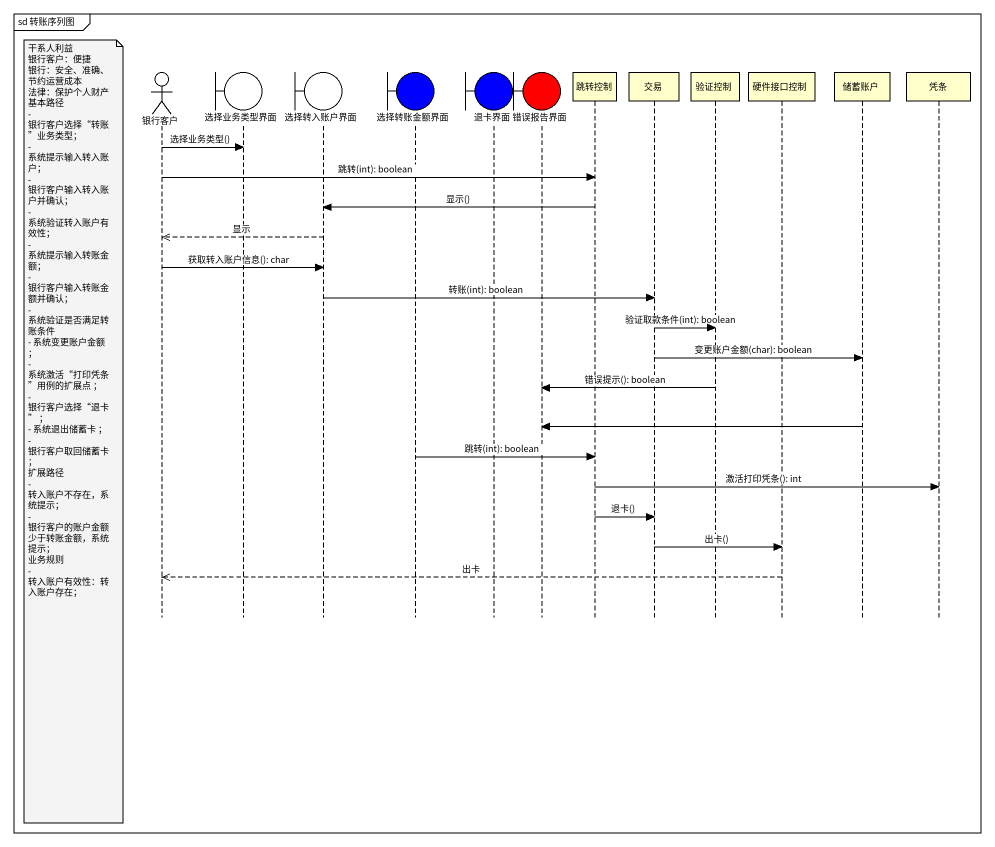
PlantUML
@startuml
mainframe sd 转账序列图
hide footbox
actor 银行客户
boundary 选择业务类型界面
boundary 选择转入账户界面
boundary 选择转账金额界面 #0000FF
boundary 退卡界面 #0000FF
boundary 错误报告界面 #FF0000
participant 跳转控制
participant 交易
participant 验证控制
participant 硬件接口控制
participant 储蓄账户
participant 凭条

银行客户 -> 选择业务类型界面 : 选择业务类型()
银行客户 -> 跳转控制 : 跳转(int): boolean
跳转控制 -> 选择转入账户界面 : 显示()
选择转入账户界面 -->> 银行客户 : 显示
银行客户 -> 选择转入账户界面 : 获取转入账户信息(): char
选择转入账户界面 -> 交易 : 转账(int): boolean
交易 -> 验证控制 : 验证取款条件(int): boolean
交易 -> 储蓄账户 : 变更账户金额(char): boolean
验证控制 -> 错误报告界面 : 错误提示(): boolean
储蓄账户 -> 错误报告界面
note left of 银行客户
  干系人利益
  银行客户：便捷
  银行：安全、准确、节约运营成本
  法律：保护个人财产
  基本路径
  - 银行客户选择“转账”业务类型；
  - 系统提示输入转入账户；
  - 银行客户输入转入账户并确认；
  - 系统验证转入账户有效性；
  - 系统提示输入转账金额；
  - 银行客户输入转账金额并确认；
  - 系统验证是否满足转账条件
  - 系统变更账户金额 ；
  - 系统激活“打印凭条”用例的扩展点 ；
  - 银行客户选择“退卡” ；
  - 系统退出储蓄卡 ；
  - 银行客户取回储蓄卡 ；
  扩展路径
  - 转入账户不存在，系统提示；
  - 银行客户的账户金额少于转账金额，系统提示；
  业务规则
  - 转入账户有效性：转入账户存在；
end note
选择转账金额界面 -> 跳转控制 : 跳转(int): boolean
跳转控制 -> 凭条 : 激活打印凭条(): int
跳转控制 -> 交易 : 退卡()
交易 -> 硬件接口控制 : 出卡()
硬件接口控制 -->> 银行客户 : 出卡
@enduml
